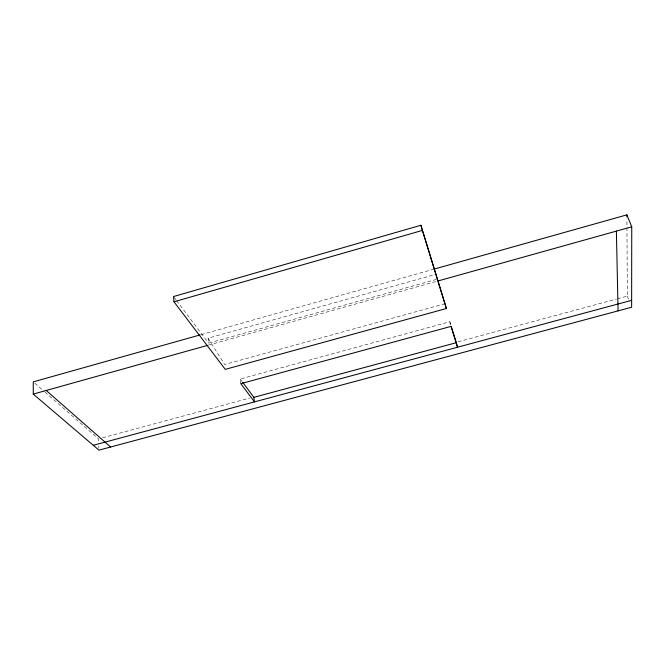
<?xml version="1.0" encoding="UTF-8"?>
<svg xmlns="http://www.w3.org/2000/svg" width="665" height="665" viewBox="0 0 665 665"><rect width="100%" height="100%" fill="white"/><g stroke="black" fill="none" stroke-linecap="round" stroke-linejoin="round"><path stroke-width="0.5" stroke-dasharray="3.33 2.49" d="M201.163 334.628L433.015 269.4M436.514 279.383L208.602 343.148L208.062 338.194L435.218 274.47M208.261 345.177L436.331 281.436M445.118 303.681L224.687 364.503L208.062 338.194M240.813 383.672L240.231 379.017L449.798 321.76L450.687 324.62M102.551 437.794L249.774 398.044M458.085 341.802L616.322 299.084M617.32 298.809L627.336 296.108L626.904 218.976M34.829 383.223L44.156 391.369M44.929 392.042L98.545 438.875L98.661 441.951M174.13 297.371L175.984 299.824M176.599 300.638L208.602 343.148M240.231 379.017L242.085 381.51M627.336 296.108L629.481 301.677M449.798 321.76L450.787 325.468M98.811 446.04L98.885 448.094"/><path stroke-width="1" d="M434.012 269.125L626.887 214.862L631.75 226.823L631.625 307.238L98.96 450.139L33.25 394.096L33.275 381.868L200.165 334.911M420.862 225.277L173.515 296.548L173.989 301.794L225.26 369.366L446.398 308.51L420.862 225.277L446.398 308.51M173.989 301.794L422.225 230.464M33.25 394.096L207.264 345.459M438.326 280.879L631.75 226.823M253.872 397.346L456.306 342.699L457.512 347.23L451.028 326.399L240.813 383.672L254.479 401.893L253.872 397.346L242.708 382.342M93.283 445.292L631.634 300.347M46.218 390.471L110.614 447.013M451.277 326.523L456.306 342.699M616.38 231.121L618.084 310.871M626.887 214.862L626.895 216.915"/></g></svg>
